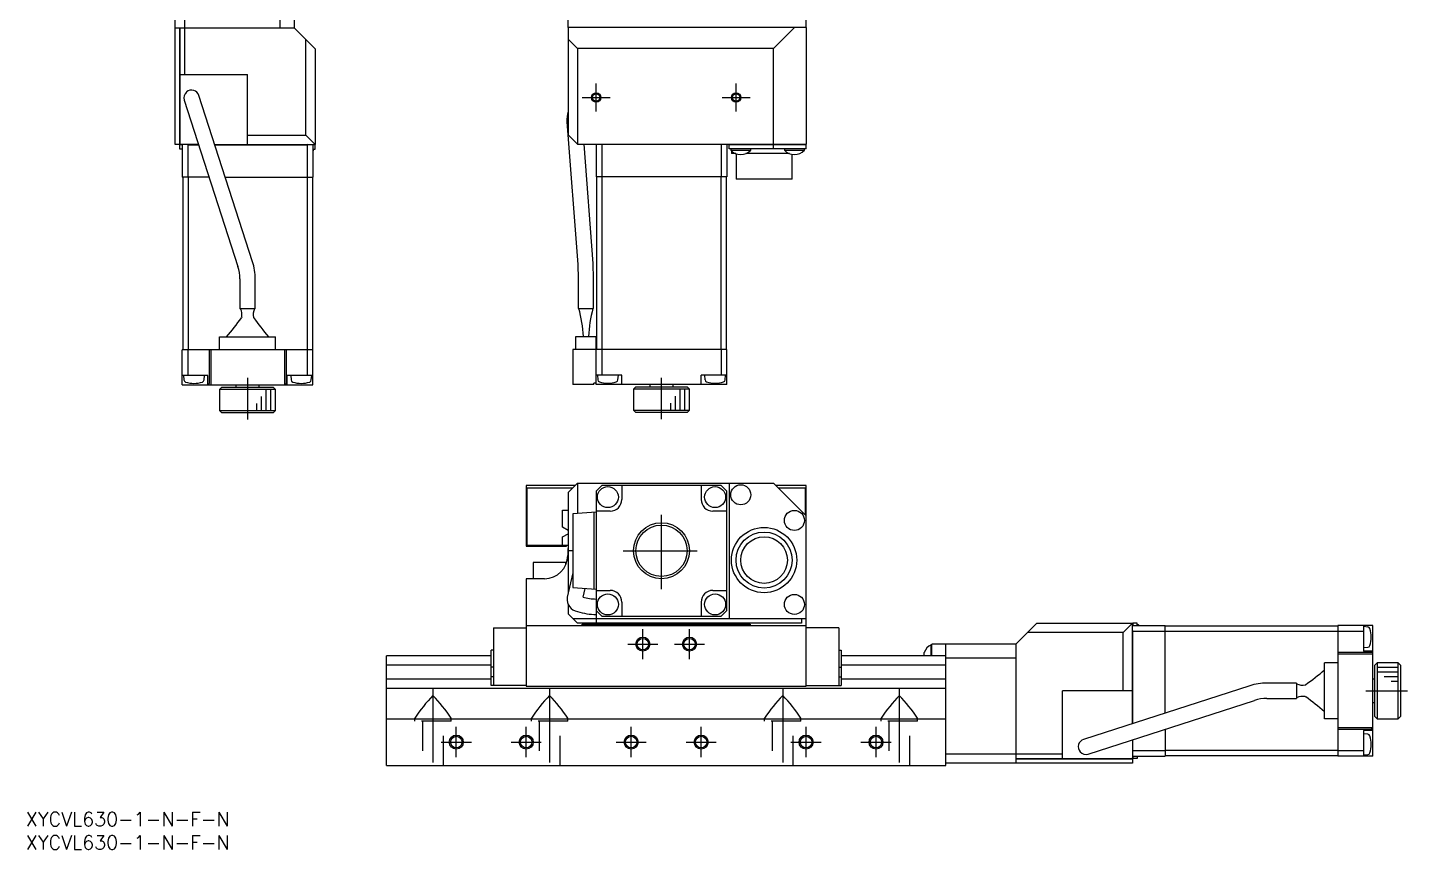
# Model space of a CAD drawing. Extents: x 0 to 602, y -8 to 376.
# Drawn here: x 0.4 to 296.3, y -8 to 168.1 of the extents above; entities that cross this region are included whole.
import ezdxf

# ---------------------------------------------------------------- set-up
doc = ezdxf.new("R2010")
doc.units = 0
doc.header["$LTSCALE"] = 0.5
doc.linetypes.add('CENTER', pattern=[50.8, 31.75, -6.35, 6.35, -6.35])
doc.linetypes.add('DASHED', pattern=[19.05, 12.7, -6.35])
for name, color, linetype in [('MSM_CENTER', 1, 'CENTER'), ('MSM_CONTINUOUS', 7, 'CONTINUOUS'), ('MSM_DASHED', 4, 'DASHED'), ('MSM_NARROW', 5, 'CONTINUOUS'), ('MSM_PART_NUMBER', 7, 'CONTINUOUS')]:
    doc.layers.add(name, color=color, linetype=linetype)
doc.styles.get("Standard").update_dxf_attribs({"font": 'txt.shx', "height": 3, "bigfont": 'bigfont.shx'})

# ---------------------------------------------------------------- blocks, each defined once
blk = doc.blocks.new('*U2')
at = {"layer": 'MSM_PART_NUMBER'}
blk.add_text('XYCVL630-1-N-F-N', height=3, dxfattribs=at).set_placement((0, -3))
blk = doc.blocks.new('*U3')
at = {"layer": 'MSM_PART_NUMBER'}
blk.add_text('XYCVL630-1-N-F-N', height=3, dxfattribs=at).set_placement((0, -8))

msp = doc.modelspace()

# ---------------------------------------------------------------- linework, layer by layer
at = {"layer": 'MSM_CENTER'}
for p, q in [((122.31, 150.12), (122.31, 156.12)), ((152.31, 150.12), (152.31, 156.12)), ((119.31, 153.12), (125.31, 153.12)), ((149.31, 153.12), (155.31, 153.12)), ((47.56, 93.03), (47.56, 84.13)), ((136.31, 84.17), (136.31, 93.07)), ((136.31, 47.8), (136.31, 64.2)), ((128.11, 56), (144.51, 56)), ((132.31, 32.77), (132.31, 39.23)), ((142.31, 32.77), (142.31, 39.23)), ((129.08, 36), (135.54, 36)), ((139.08, 36), (145.54, 36)), ((87.31, 26.5), (87.31, 8)), ((112.31, 26.5), (112.31, 8)), ((162.31, 26.5), (162.31, 8)), ((187.31, 26.5), (187.31, 8)), ((287.36, 26), (296.26, 26)), ((92.31, 11.77), (92.31, 18.23)), ((107.31, 11.77), (107.31, 18.23)), ((129.81, 11.77), (129.81, 18.23)), ((144.81, 11.77), (144.81, 18.23)), ((167.31, 11.77), (167.31, 18.23)), ((182.31, 11.77), (182.31, 18.23)), ((89.08, 15), (95.54, 15)), ((104.08, 15), (110.54, 15)), ((126.58, 15), (133.04, 15)), ((141.58, 15), (148.04, 15)), ((164.08, 15), (170.54, 15)), ((179.08, 15), (185.54, 15))]:
    msp.add_line(p, q, dxfattribs=at)
at = {"layer": 'MSM_CONTINUOUS'}
for p, q in [((167.31, 168.12), (167.31, 303.12)), ((57.56, 186.08), (57.56, 168.08)), ((32.06, 143.08), (32.06, 183.08)), ((34.06, 183.08), (34.06, 158.08)), ((54.56, 168.08), (54.56, 183.08)), ((116.31, 168.12), (116.31, 183.12)), ((32.06, 168.08), (57.56, 168.08)), ((32.96, 168.08), (32.96, 143.08)), ((33.06, 168.08), (33.06, 143.08)), ((57.56, 168.08), (62.06, 163.58)), ((116.31, 168.12), (116.31, 145.12)), ((167.31, 168.12), (116.31, 168.12)), ((164.81, 168.12), (160.31, 163.62)), ((167.31, 168.12), (167.31, 143.12)), ((60.06, 145.08), (60.06, 165.58)), ((62.06, 163.58), (62.06, 143.08)), ((118.31, 163.62), (116.31, 165.62)), ((118.31, 163.62), (118.31, 143.12)), ((160.31, 163.62), (118.31, 163.62)), ((160.31, 143.12), (160.31, 163.62)), ((33.06, 158.08), (47.56, 158.08)), ((47.56, 143.08), (47.56, 158.08)), ((33.99, 152.56), (45.49, 116.91)), ((48.63, 117.92), (37.13, 153.57)), ((47.56, 145.08), (60.06, 145.08)), ((60.06, 145.08), (62.06, 143.08)), ((116.05, 147.89), (118.35, 117.32)), ((118.31, 143.12), (116.31, 145.12)), ((32.96, 143.08), (32.06, 143.08)), ((32.96, 143.08), (33.06, 143.18)), ((33.06, 142.98), (33.16, 143.08)), ((37.05, 143.08), (33.06, 143.08)), ((33.56, 142.98), (33.06, 142.98)), ((33.06, 142.08), (33.06, 142.98)), ((33.56, 142.08), (33.06, 142.08)), ((33.56, 143.08), (33.56, 136.08)), ((34.76, 142.98), (34.66, 143.08)), ((34.76, 142.98), (34.76, 136.08)), ((34.76, 142.98), (37.08, 142.98)), ((40.52, 143.08), (62.06, 143.08)), ((40.55, 142.98), (60.36, 142.98)), ((60.46, 143.08), (60.36, 142.98)), ((60.36, 142.98), (60.36, 136.08)), ((61.56, 143.08), (61.56, 136.08)), ((62.06, 142.98), (61.56, 142.98)), ((61.56, 142.08), (62.06, 142.08)), ((61.71, 141.79), (61.71, 142.08)), ((61.96, 143.08), (62.06, 142.98)), ((62.06, 142.08), (62.06, 142.98)), ((118.31, 143.12), (167.31, 143.12)), ((121.64, 117.57), (119.72, 143.12)), ((122.31, 143.02), (122.41, 143.12)), ((122.31, 143.02), (122.31, 136.12)), ((123.51, 143.12), (123.51, 136.12)), ((149.11, 143.12), (149.11, 136.12)), ((150.31, 143.12), (150.31, 136.12)), ((150.81, 143.02), (150.91, 143.12)), ((167.31, 143.02), (150.81, 143.02)), ((150.81, 142.12), (150.81, 143.02)), ((167.31, 142.12), (150.81, 142.12)), ((151.16, 142.12), (151.16, 141.82)), ((155.46, 141.82), (155.46, 142.12)), ((160.27, 143.12), (160.31, 143.02)), ((160.31, 142.12), (160.31, 143.02)), ((162.66, 142.12), (162.66, 141.82)), ((166.96, 141.82), (166.96, 142.12)), ((167.21, 143.12), (167.31, 143.02)), ((167.31, 142.12), (167.31, 143.02)), ((61.56, 141.79), (61.71, 141.79)), ((151.16, 141.82), (155.46, 141.82)), ((151.31, 141.68), (151.31, 141.12)), ((152.23, 141.12), (151.31, 141.12)), ((152.31, 141.09), (152.31, 135.62)), ((163.73, 141.12), (154.39, 141.12)), ((162.66, 141.82), (166.96, 141.82)), ((164.31, 135.62), (164.31, 140.96)), ((150.31, 136.12), (122.31, 136.12)), ((122.41, 136.12), (122.41, 99.12)), ((123.55, 136.12), (123.55, 99.12)), ((149.07, 136.12), (149.07, 99.12)), ((150.21, 136.12), (150.21, 99.12)), ((39.31, 136.08), (33.56, 136.08)), ((33.66, 136.08), (33.66, 99.08)), ((34.8, 136.08), (34.8, 99.08)), ((42.77, 136.08), (61.56, 136.08)), ((60.32, 136.08), (60.32, 99.08)), ((61.46, 136.08), (61.46, 99.08)), ((164.31, 135.62), (152.31, 135.62)), ((118.35, 117.32), (118.46, 114.3)), ((121.76, 114.3), (121.64, 117.57)), ((45.91, 114.27), (45.91, 107.88)), ((49.21, 107.88), (49.21, 114.27)), ((118.46, 114.3), (118.46, 107.92)), ((121.76, 107.92), (121.76, 114.3)), ((49.21, 107.88), (45.91, 107.88)), ((118.46, 107.92), (121.76, 107.92)), ((46.3, 106.03), (46.26, 105.93)), ((41.56, 101.88), (53.56, 101.88)), ((41.56, 99.08), (41.56, 101.88)), ((53.56, 99.08), (53.56, 101.88)), ((117.91, 101.92), (122.31, 101.92)), ((117.91, 99.12), (117.91, 101.92)), ((122.31, 91.62), (122.31, 101.92)), ((33.56, 91.58), (33.56, 99.08)), ((61.56, 99.08), (33.56, 99.08)), ((34.76, 99.08), (34.76, 93.58)), ((39.31, 99.08), (39.31, 91.88)), ((39.66, 99.08), (39.66, 91.58)), ((55.46, 99.08), (55.46, 91.58)), ((55.81, 99.08), (55.81, 91.88)), ((60.36, 99.08), (60.36, 93.58)), ((61.56, 91.58), (61.56, 99.08)), ((117.31, 99.12), (117.31, 91.62)), ((150.31, 99.12), (117.31, 99.12)), ((123.51, 99.12), (123.51, 93.62)), ((149.11, 99.12), (149.11, 93.62)), ((150.31, 91.62), (150.31, 99.12)), ((39.06, 93.58), (33.56, 93.58)), ((33.81, 93.58), (33.89, 92.6)), ((38.22, 92.6), (38.31, 93.58)), ((39.06, 91.58), (39.06, 93.58)), ((39.31, 91.88), (39.34, 91.88)), ((39.34, 91.58), (39.34, 91.88)), ((55.77, 91.58), (55.77, 91.88)), ((55.77, 91.88), (55.81, 91.88)), ((61.56, 93.58), (56.06, 93.58)), ((56.06, 91.58), (56.06, 93.58)), ((56.81, 93.58), (56.89, 92.6)), ((61.22, 92.6), (61.31, 93.58)), ((122.31, 91.92), (121.81, 91.92)), ((121.81, 91.62), (121.81, 91.92)), ((127.81, 93.62), (122.31, 93.62)), ((122.56, 93.62), (122.64, 92.63)), ((126.97, 92.63), (127.06, 93.62)), ((127.81, 91.62), (127.81, 93.62)), ((144.81, 91.62), (144.81, 93.62)), ((150.31, 93.62), (144.81, 93.62)), ((145.56, 93.62), (145.64, 92.63)), ((149.97, 92.63), (150.06, 93.62)), ((33.56, 91.58), (61.56, 91.58)), ((42.06, 91.08), (41.56, 90.58)), ((41.56, 90.58), (41.56, 86.08)), ((53.56, 90.58), (41.56, 90.58)), ((42.06, 91.08), (53.06, 91.08)), ((45.06, 91.58), (45.06, 91.08)), ((50.06, 91.08), (50.06, 91.58)), ((53.56, 90.58), (53.06, 91.08)), ((53.56, 86.08), (53.56, 90.58)), ((121.81, 91.62), (117.31, 91.62)), ((150.31, 91.62), (122.31, 91.62)), ((130.81, 91.12), (130.31, 90.62)), ((142.31, 90.62), (130.31, 90.62)), ((130.31, 90.62), (130.31, 86.12)), ((130.81, 91.12), (141.81, 91.12)), ((133.81, 91.62), (133.81, 91.12)), ((138.81, 91.12), (138.81, 91.62)), ((142.31, 90.62), (141.81, 91.12)), ((142.31, 86.12), (142.31, 90.62)), ((41.56, 86.08), (42.06, 85.58)), ((41.56, 86.08), (53.56, 86.08)), ((53.06, 85.58), (53.56, 86.08)), ((130.31, 86.12), (142.31, 86.12)), ((130.31, 86.12), (130.81, 85.62)), ((141.81, 85.62), (142.31, 86.12)), ((53.06, 85.58), (42.06, 85.58)), ((141.81, 85.62), (130.81, 85.62)), ((107.31, 70), (107.31, 57)), ((117.81, 70), (107.31, 70)), ((107.51, 57.1), (107.51, 69.5)), ((107.51, 69.5), (117.31, 69.5)), ((116.31, 68.5), (118.31, 70.5)), ((116.31, 68.5), (116.31, 46.98)), ((118.31, 70.5), (118.31, 63.97)), ((118.31, 70.5), (160.31, 70.5)), ((123.51, 70), (122.31, 68.8)), ((122.31, 68.8), (122.31, 41.5)), ((149.11, 70), (123.51, 70)), ((127.81, 70), (127.81, 67)), ((144.81, 70), (144.81, 67)), ((150.31, 68.8), (149.11, 70)), ((150.31, 43.2), (150.31, 68.8)), ((150.81, 70.5), (150.81, 41.5)), ((167.31, 63.5), (160.31, 70.5)), ((167.31, 70), (160.81, 70)), ((161.31, 69.5), (167.11, 69.5)), ((167.11, 69.5), (167.11, 63.7)), ((167.31, 27), (167.31, 70)), ((115.11, 61.02), (115.11, 64.7)), ((115.11, 64.7), (116.31, 64.7)), ((122.31, 64.25), (117.31, 63.9)), ((117.31, 63.9), (117.31, 48.1)), ((121.81, 64.22), (121.81, 47.78)), ((125.31, 64.5), (122.31, 64.5)), ((150.31, 64.5), (147.31, 64.5)), ((116.3, 60.34), (115.11, 61.02)), ((115.11, 58.98), (116.3, 59.66)), ((107.31, 57), (115.91, 57)), ((116.31, 57.1), (107.51, 57.1)), ((115.11, 57.1), (115.11, 58.98)), ((115.91, 57), (115.91, 57.1)), ((116.21, 56.5), (116.21, 55)), ((116.21, 56.5), (116.31, 56.5)), ((108.81, 53.5), (108.81, 50)), ((115.81, 53.5), (108.81, 53.5)), ((115.81, 53.04), (115.81, 53.5)), ((117.31, 56), (116.31, 56)), ((117.31, 51.26), (116.09, 46.02)), ((111.21, 50), (107.31, 50)), ((107.31, 50), (107.31, 27)), ((117.31, 48.1), (122.31, 47.75)), ((119.49, 46.07), (119.92, 47.92)), ((122.31, 47.5), (125.31, 47.5)), ((147.31, 47.5), (150.31, 47.5)), ((116.09, 46.02), (116.08, 46)), ((116.31, 44.48), (116.31, 42.5)), ((127.81, 45), (127.81, 42)), ((144.81, 45), (144.81, 42)), ((116.31, 42.5), (118.31, 40.5)), ((117.31, 41.5), (167.31, 41.5)), ((122.31, 43.2), (123.51, 42)), ((122.31, 41.4), (122.41, 41.5)), ((123.51, 42), (149.11, 42)), ((149.11, 42), (150.31, 43.2)), ((166.31, 41.5), (166.31, 40.5)), ((100.31, 39.5), (100.31, 27.1)), ((100.31, 39.5), (107.31, 39.5)), ((107.31, 40), (167.31, 40)), ((166.31, 40.5), (118.31, 40.5)), ((119.31, 40.3), (155.31, 40.3)), ((119.31, 40), (119.31, 40.3)), ((122.31, 41.4), (122.31, 40.5)), ((166.31, 41.4), (122.31, 41.4)), ((155.31, 40.3), (155.31, 40)), ((174.31, 39.5), (167.31, 39.5)), ((174.31, 39.5), (174.31, 27.1)), ((212.31, 36), (216.81, 40.5)), ((235.31, 38.5), (214.81, 38.5)), ((216.81, 40.5), (237.31, 40.5)), ((235.31, 38.5), (237.31, 40.5)), ((235.31, 26), (235.31, 38.5)), ((237.31, 40.4), (237.41, 40.5)), ((237.31, 18.96), (237.31, 40.5)), ((237.31, 40), (244.31, 40)), ((237.31, 38.9), (237.41, 38.8)), ((237.41, 40.5), (237.41, 40)), ((238.31, 40.5), (237.41, 40.5)), ((237.41, 38.8), (244.31, 38.8)), ((237.41, 18.99), (237.41, 38.8)), ((238.31, 40), (238.31, 40.5)), ((238.6, 40.15), (238.31, 40.15)), ((238.6, 40), (238.6, 40.15)), ((244.31, 21.22), (244.31, 40)), ((244.31, 39.9), (281.31, 39.9)), ((244.31, 38.76), (281.31, 38.76)), ((288.81, 40), (281.31, 40)), ((281.31, 40), (281.31, 12)), ((281.31, 38.8), (286.81, 38.8)), ((286.81, 40), (286.81, 34.5)), ((287.79, 39.66), (286.81, 39.75)), ((288.81, 12), (288.81, 40)), ((194.11, 33.5), (194.11, 35.85)), ((194.31, 35.85), (194.11, 35.85)), ((212.31, 36), (194.31, 36)), ((194.31, 33.5), (194.31, 36)), ((197.31, 10), (197.31, 36)), ((212.31, 36), (212.31, 10.5)), ((99.81, 33.5), (77.31, 33.5)), ((77.31, 10), (77.31, 33.5)), ((100.31, 34.7), (99.81, 34.7)), ((99.81, 27.1), (99.81, 34.7)), ((174.31, 34.7), (174.81, 34.7)), ((174.81, 34.7), (174.81, 27.1)), ((197.31, 33.5), (174.81, 33.5)), ((192.66, 33.5), (192.66, 34.22)), ((212.31, 33), (197.31, 33)), ((281.31, 34.25), (288.51, 34.25)), ((281.31, 33.9), (288.81, 33.9)), ((286.81, 35.25), (287.79, 35.34)), ((288.81, 34.5), (286.81, 34.5)), ((288.51, 34.22), (288.51, 34.25)), ((288.81, 34.22), (288.51, 34.22)), ((77.31, 31.54), (99.81, 31.54)), ((100.31, 31.02), (99.81, 31.02)), ((174.31, 31.02), (174.81, 31.02)), ((174.81, 31.54), (197.31, 31.54)), ((278.51, 20), (278.51, 32)), ((281.31, 32), (278.51, 32)), ((289.81, 32), (289.31, 31.5)), ((289.31, 20.5), (289.31, 31.5)), ((294.31, 32), (289.81, 32)), ((289.81, 32), (289.81, 20)), ((294.81, 31.5), (294.31, 32)), ((294.31, 20), (294.31, 32)), ((294.81, 31.5), (294.81, 20.5)), ((99.81, 28.46), (77.31, 28.46)), ((100.31, 28.98), (99.81, 28.98)), ((107.31, 27.1), (99.81, 27.1)), ((107.31, 27), (167.31, 27)), ((167.31, 27.1), (174.81, 27.1)), ((174.31, 28.98), (174.81, 28.98)), ((197.31, 28.46), (174.81, 28.46)), ((262.47, 27.08), (226.82, 15.57)), ((272.51, 27.65), (266.12, 27.65)), ((272.51, 27.65), (272.51, 24.35)), ((289.31, 28.5), (288.81, 28.5)), ((197.31, 26.5), (77.31, 26.5)), ((222.31, 11.5), (222.31, 26)), ((237.31, 26), (222.31, 26)), ((227.83, 12.43), (263.48, 23.94)), ((266.12, 24.35), (272.51, 24.35)), ((274.36, 24.74), (274.45, 24.7)), ((288.81, 23.5), (289.31, 23.5)), ((77.31, 20), (197.31, 20)), ((83.57, 20), (83.41, 20.13)), ((91.05, 20), (91.21, 20.13)), ((108.57, 20), (108.41, 20.13)), ((116.05, 20), (116.21, 20.13)), ((158.57, 20), (158.41, 20.13)), ((166.05, 20), (166.21, 20.13)), ((183.57, 20), (183.41, 20.13)), ((191.05, 20), (191.21, 20.13)), ((281.31, 20), (278.51, 20)), ((281.31, 18.1), (288.81, 18.1)), ((288.81, 17.78), (288.51, 17.78)), ((288.51, 17.75), (288.51, 17.78)), ((289.31, 20.5), (289.81, 20)), ((289.81, 20), (294.31, 20)), ((294.31, 20), (294.81, 20.5)), ((237.31, 15.49), (237.31, 11.5)), ((237.41, 13.2), (237.41, 15.52)), ((244.31, 17.75), (244.31, 12)), ((281.31, 17.75), (288.51, 17.75)), ((288.81, 17.5), (286.81, 17.5)), ((286.81, 17.5), (286.81, 12)), ((287.79, 16.66), (286.81, 16.75)), ((197.31, 12.5), (222.31, 12.5)), ((237.41, 13.2), (237.31, 13.1)), ((237.31, 12), (244.31, 12)), ((237.41, 13.2), (244.31, 13.2)), ((237.41, 12), (237.41, 11.5)), ((238.31, 12), (238.31, 11.5)), ((244.31, 13.24), (281.31, 13.24)), ((244.31, 12.1), (281.31, 12.1)), ((281.31, 13.2), (286.81, 13.2)), ((288.81, 12), (281.31, 12)), ((286.81, 12.25), (287.79, 12.34)), ((77.31, 10), (197.31, 10)), ((237.31, 10.5), (197.31, 10.5)), ((212.31, 11.5), (237.31, 11.5)), ((212.31, 11.4), (237.31, 11.4)), ((237.31, 11.4), (237.21, 11.5)), ((237.41, 11.5), (237.31, 11.6)), ((237.31, 11.4), (237.31, 10.5)), ((238.31, 11.5), (237.41, 11.5))]:
    msp.add_line(p, q, dxfattribs=at)
for centre, radius in [((122.31, 153.12), 0.783), ((152.31, 153.12), 0.783), ((124.81, 67.5), 2.25), ((147.81, 67.5), 2.25), ((153.31, 68), 2.15), ((164.81, 62.5), 2.15), ((136.31, 56), 6), ((136.31, 56), 5.5), ((158.31, 54), 7), ((158.31, 54), 6), ((158.31, 54), 5), ((124.81, 44.5), 2.25), ((147.81, 44.5), 2.25), ((164.81, 44.5), 2.15), ((132.31, 36), 1.23), ((142.31, 36), 1.23), ((92.31, 15), 1.23), ((107.31, 15), 1.23), ((129.81, 15), 1.23), ((144.81, 15), 1.23), ((167.31, 15), 1.23), ((182.31, 15), 1.23)]:
    msp.add_circle(centre, radius, dxfattribs=at)
for centre, radius, start, end in [((35.56, 153.07), 1.65, 130.9854, 197.9782), ((35.56, 153.07), 1.65, 17.7236, 130.9008), ((122.22, 148.36), 6.19, 162.7799, 184.2978), ((59.56, 143.88), 3, 311.8103, 315.78), ((153.31, 143.92), 3, 224.22, 315.78), ((164.81, 143.92), 3, 224.22, 315.78), ((37.31, 114.27), 8.59, 359.9886, 17.8626), ((37.31, 114.27), 11.9, 359.9931, 17.8657), ((43.13, 106.57), 3.21, 350.2787, 24.1179), ((51.74, 106.61), 2.97, 154.6953, 192.2257), ((90.97, 100.5), 28.62, 2.8322, 15.0159), ((147.55, 100.77), 26.91, 164.5953, 177.5566), ((-2.62, 141.23), 60.29, 319.2516, 324.1616), ((88.59, 133.91), 48.58, 215.093, 221.2478), ((34.39, 92.64), 0.5, 185, 252.3708), ((36.06, 97.88), 6, 252.3708, 287.6292), ((37.72, 92.64), 0.5, 287.6292, 355), ((57.39, 92.64), 0.5, 185, 252.3708), ((59.06, 97.88), 6, 252.3708, 287.6292), ((60.72, 92.64), 0.5, 287.6292, 355), ((123.14, 92.67), 0.5, 185, 252.3708), ((124.81, 97.92), 6, 252.3708, 287.6292), ((126.47, 92.67), 0.5, 287.6292, 355), ((146.14, 92.67), 0.5, 185, 252.3708), ((147.81, 97.92), 6, 252.3708, 287.6292), ((149.47, 92.67), 0.5, 287.6292, 355), ((125.31, 67), 2.5, 270, 360), ((147.31, 67), 2.5, 180, 270), ((111.21, 55), 5, 270, 0), ((125.31, 45), 2.5, 360, 90), ((147.31, 45), 2.5, 90, 180), ((118.72, 45.63), 2.67, 172.8096, 260.973), ((122.34, 55.57), 9.91, 253.2914, 269.8447), ((122.37, 55.63), 13.28, 252.1748, 269.7441), ((236.51, 38), 3, 41.8103, 45.78), ((287.75, 39.17), 0.5, 17.6292, 85), ((282.51, 37.5), 6, 342.3708, 17.6292), ((195.67, 33), 3.25, 118.7266, 157.939), ((287.75, 35.83), 0.5, 275, 342.3708), ((246.48, 67.03), 48.58, 305.093, 311.2478), ((266.12, 15.75), 11.9, 89.9931, 107.8657), ((273.78, 30.18), 2.97, 244.6953, 282.2258), ((109.74, 3.04), 31.38, 135.6092, 147.0188), ((64.88, 3.04), 31.38, 32.9812, 44.3908), ((134.74, 3.04), 31.38, 135.6092, 147.0188), ((89.88, 3.04), 31.38, 32.9812, 44.3908), ((184.74, 3.04), 31.38, 135.6092, 147.0188), ((139.88, 3.04), 31.38, 32.9812, 44.3908), ((209.74, 3.04), 31.38, 135.6092, 147.0188), ((164.88, 3.04), 31.38, 32.9812, 44.3908), ((266.12, 15.76), 8.59, 89.9886, 107.8626), ((273.82, 21.58), 3.21, 80.2787, 114.1179), ((239.15, -24.17), 60.29, 49.2516, 54.1616), ((227.32, 14), 1.65, 107.7236, 220.9008), ((287.75, 16.17), 0.5, 17.6292, 85), ((282.51, 14.5), 6, 342.3708, 17.6292), ((227.32, 14.01), 1.65, 220.9854, 287.9782), ((287.75, 12.83), 0.5, 275, 342.3708)]:
    msp.add_arc(centre, radius, start, end, dxfattribs=at)
at = {"layer": 'MSM_DASHED'}
for p, q in [((83.41, 19.5), (83.41, 20.13)), ((91.21, 19.5), (83.41, 19.5)), ((85.06, 19.5), (85.06, 10)), ((89.56, 10), (89.56, 19.5)), ((91.21, 19.5), (91.21, 20.13)), ((108.41, 19.5), (108.41, 20.13)), ((116.21, 19.5), (108.41, 19.5)), ((110.06, 19.5), (110.06, 10)), ((114.56, 10), (114.56, 19.5)), ((116.21, 19.5), (116.21, 20.13)), ((158.41, 19.5), (158.41, 20.13)), ((166.21, 19.5), (158.41, 19.5)), ((160.06, 19.5), (160.06, 10)), ((164.56, 10), (164.56, 19.5)), ((166.21, 19.5), (166.21, 20.13)), ((183.41, 19.5), (183.41, 20.13)), ((191.21, 19.5), (183.41, 19.5)), ((185.06, 19.5), (185.06, 10)), ((189.56, 10), (189.56, 19.5)), ((191.21, 19.5), (191.21, 20.13))]:
    msp.add_line(p, q, dxfattribs=at)
at = {"layer": 'MSM_NARROW'}
for p, q in [((50.56, 86.08), (50.56, 89.08)), ((51.56, 86.08), (51.56, 90.58)), ((52.56, 86.08), (52.56, 90.58)), ((139.31, 86.12), (139.31, 89.12)), ((140.31, 86.12), (140.31, 90.62)), ((141.31, 86.12), (141.31, 90.62)), ((49.56, 86.08), (49.56, 87.58)), ((138.31, 86.12), (138.31, 87.62)), ((294.31, 31), (289.81, 31)), ((294.31, 30), (289.81, 30)), ((294.31, 29), (291.31, 29)), ((294.31, 28), (292.81, 28))]:
    msp.add_line(p, q, dxfattribs=at)
for centre, radius in [((122.31, 153.12), 1), ((152.31, 153.12), 1), ((132.31, 36), 1.5), ((142.31, 36), 1.5), ((92.31, 15), 1.5), ((107.31, 15), 1.5), ((129.81, 15), 1.5), ((144.81, 15), 1.5), ((167.31, 15), 1.5), ((182.31, 15), 1.5)]:
    msp.add_circle(centre, radius, dxfattribs=at)

# ---------------------------------------------------------------- block references
at = {"layer": 'MSM_CONTINUOUS'}
for name in ['*U2', '*U3']:
    msp.add_blockref(name, (0, 0), dxfattribs=at)

doc.saveas('drawing.dxf')
